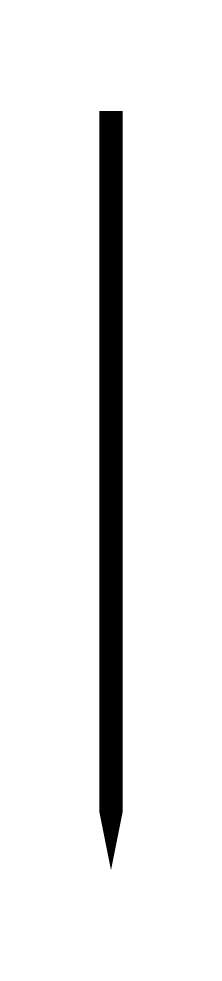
# Model space of a CAD drawing. Extents: x -0.4 to 0.4, y -3.7 to 0.4.
import ezdxf

# ---------------------------------------------------------------- set-up
doc = ezdxf.new("R2010")
doc.units = 0
doc.header["$MEASUREMENT"] = 0
doc.layers.get('0').update_dxf_attribs({"linetype": 'CONTINUOUS'})

msp = doc.modelspace()

# ---------------------------------------------------------------- linework, layer by layer
msp.add_lwpolyline([(0, 0, 0.1, 0.1, 0), (0, -1.3, 0.8, 0, 0), (0, -3.3, 0, 0, 0)], format="xyseb")

doc.saveas('drawing.dxf')
